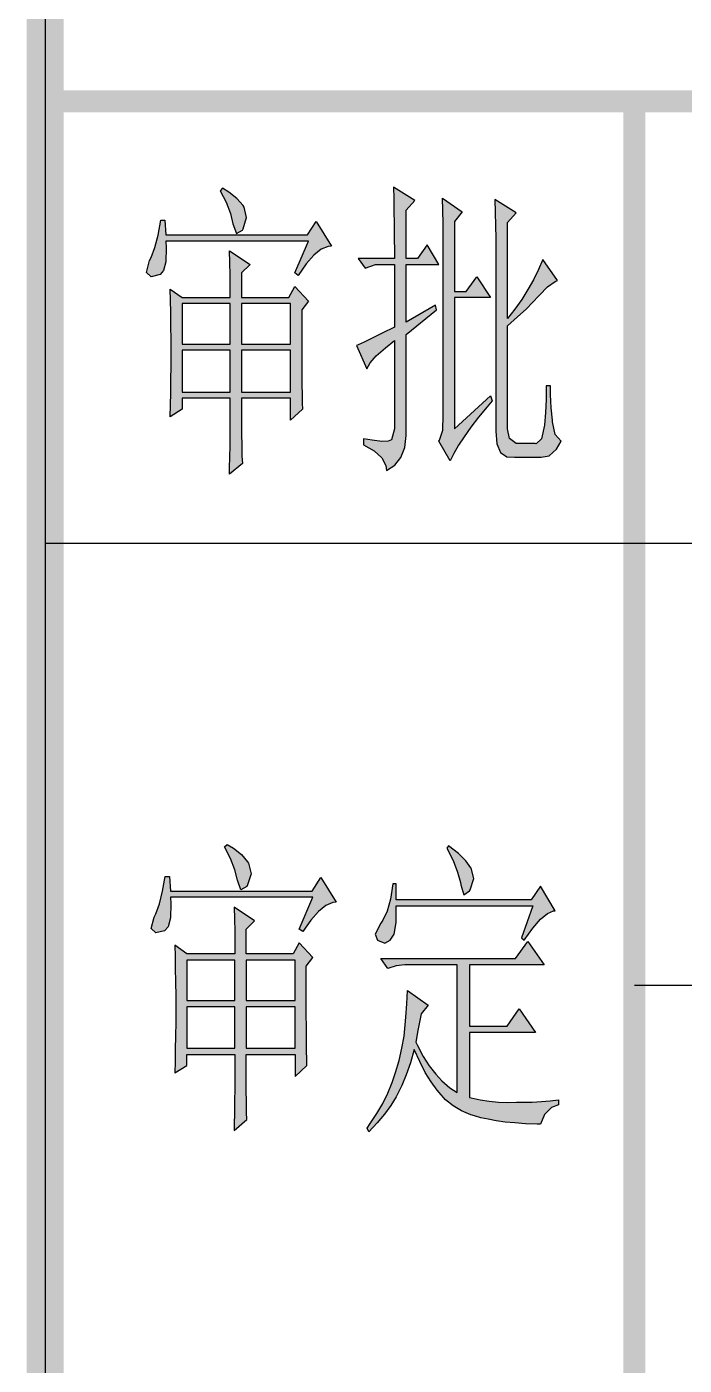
# Model space of a CAD drawing. Extents: x 575917 to 733065, y -270021 to -228021.
# Drawn here: x 632994 to 633798, y -266785 to -265150 of the extents above; entities that cross this region are included whole.
import ezdxf

# ---------------------------------------------------------------- set-up
doc = ezdxf.new("R2010")
doc.units = 0
doc.header["$LTSCALE"] = 1000
doc.header["$MEASUREMENT"] = 0
doc.layers.add('1', color=3, linetype='CONTINUOUS')

msp = doc.modelspace()

# ---------------------------------------------------------------- hatches: boundary and pattern name
at = {"layer": '1'}
h = msp.add_hatch(color=256, dxfattribs=at)
h.paths.add_polyline_path([(633260, -265370.3), (633258.9, -265368.5), (633251.3, -265359.8), (633241.5, -265352), (633233.8, -265347.4), (633230.7, -265350.4), (633238, -265364.5), (633243.4, -265378.1), (633246.4, -265391), (633250.6, -265402.7), (633257.9, -265398.7), (633258.9, -265396.8), (633263.1, -265383.2)])
h.paths.add_polyline_path([(633348.2, -265387.9), (633337.7, -265404.4), (633164.6, -265404.4), (633163.4, -265386.3), (633158.2, -265386.3), (633154.9, -265404.6), (633151, -265419.8), (633146.5, -265432), (633144.6, -265435.8), (633140.9, -265450.1), (633146.7, -265455.5), (633157.3, -265452.9), (633161.5, -265448), (633164.6, -265437.2), (633165, -265420.1), (633164.6, -265411.9), (633338.6, -265411.9), (633321.9, -265450.8), (633326.2, -265453.8), (633336, -265439.8), (633345.4, -265429.2), (633354.3, -265421.9), (633362.8, -265418.4), (633367, -265418)])
h.paths.add_polyline_path([(633338.6, -265485.5), (633321.9, -265467.4), (633314.7, -265480.8), (633257, -265480.8), (633257, -265450.8), (633267.3, -265440.5), (633242.2, -265423.8), (633242.7, -265438.1), (633243.1, -265453.6), (633243.1, -265480.8), (633184.5, -265480.8), (633169.7, -265470.5), (633170.2, -265484.1), (633170.4, -265499.1), (633170.7, -265515.3), (633170.9, -265532.4), (633170.9, -265564.6), (633170.7, -265581.4), (633170.4, -265597.4), (633170.2, -265612.4), (633169.7, -265626.5), (633184.5, -265617.3), (633184.5, -265604), (633243.1, -265604), (633243.1, -265644.8), (633242.9, -265661.7), (633242.7, -265676.2), (633242.4, -265688.6), (633242.2, -265696.8), (633257.9, -265683.5), (633257.4, -265674.8), (633257.2, -265662.6), (633257, -265646.6), (633257, -265604), (633316.8, -265604), (633316.8, -265630.9), (633331.3, -265617.3), (633331.1, -265609.8), (633330.9, -265599.7), (633330.6, -265587.1), (633330.6, -265571.8), (633330.4, -265554), (633330.4, -265495.8)])
h.paths.add_polyline_path([(633316.8, -265537.8), (633257, -265537.8), (633257, -265488.3), (633316.8, -265488.3)], flags=16)
h.paths.add_polyline_path([(633316.8, -265545.3), (633316.8, -265596.5), (633257, -265596.5), (633257, -265545.3)], flags=16)
h.paths.add_polyline_path([(633243.1, -265537.8), (633184.5, -265537.8), (633184.5, -265488.3), (633243.1, -265488.3)], flags=16)
h.paths.add_polyline_path([(633243.1, -265545.3), (633243.1, -265596.5), (633184.5, -265596.5), (633184.5, -265545.3)], flags=16)
h.paths.add_polyline_path([(633495, -265495.8), (633493.9, -265490), (633458.2, -265510.8), (633458.2, -265440.5), (633498.1, -265440.5), (633483.6, -265416.3), (633472.1, -265433), (633458.2, -265433), (633458.2, -265374.3), (633468.8, -265362.4), (633442.5, -265345.9), (633443, -265360), (633443.2, -265375), (633443.4, -265391), (633443.4, -265407.6), (633443.7, -265425), (633443.7, -265433), (633399.6, -265433), (633408, -265444.9), (633420.5, -265440.5), (633443.7, -265440.5), (633443.7, -265516.9), (633428.9, -265524.4), (633416.7, -265530.5), (633406.9, -265535.2), (633399.6, -265538.5), (633397.5, -265539.5), (633410.1, -265567.8), (633414.1, -265560.8), (633421.6, -265552.1), (633432.7, -265542.3), (633443.7, -265533.4), (633443.7, -265641.5), (633440.2, -265654.9), (633436.2, -265656.5), (633428.4, -265656.7), (633416.7, -265655.3), (633405.9, -265653.4), (633405.9, -265661), (633419.1, -265668.2), (633428.2, -265676.7), (633433.1, -265686.3), (633434.1, -265692.4), (633444.4, -265685.6), (633451.7, -265676.2), (633456.3, -265664.2), (633458.2, -265649.5), (633458.2, -265525.9)])
h.paths.add_polyline_path([(633517.1, -265480.8), (633561.2, -265480.8), (633544.3, -265455.5), (633531.6, -265473.3), (633517.1, -265473.3), (633517.1, -265387.9), (633526.5, -265376), (633502.3, -265359.3), (633502.8, -265374.6), (633503.3, -265390.3), (633503.5, -265406.7), (633503.5, -265624.8), (633502.8, -265642.9), (633499, -265655.1), (633498.1, -265656.5), (633511.9, -265680.4), (633516.4, -265671.3), (633522, -265661.4), (633528.8, -265650.9), (633537, -265639.4), (633546.4, -265627.2), (633557, -265614.3), (633563.3, -265607), (633561.2, -265600.9), (633517.1, -265641.5)])
h.paths.add_polyline_path([(633594.3, -265504.5), (633604.6, -265494.9), (633613, -265486.4), (633619.8, -265479.2), (633621, -265478), (633630.9, -265467.9), (633640.2, -265461.1), (633643, -265459.9), (633625.2, -265434.4), (633619.8, -265446.8), (633613.7, -265459.2), (633606.9, -265471.2), (633599.4, -265483.2), (633591, -265494.9), (633582.1, -265506.4), (633582.1, -265389.3), (633592.6, -265377.4), (633566.3, -265361), (633567.3, -265392.9), (633567.5, -265408.8), (633567.5, -265644.3), (633568.7, -265659.8), (633573.2, -265670.1), (633581.1, -265675.5), (633590.5, -265676), (633623.1, -265676), (633633, -265674.1), (633641.6, -265666.1), (633647.3, -265656.5), (633640, -265648.3), (633636.7, -265632.6), (633636.7, -265630.9), (633635.3, -265615.7), (633634.6, -265599.5), (633634.6, -265588.9), (633629.2, -265588.9), (633629, -265605.6), (633628.5, -265621.5), (633627.3, -265636.8), (633623.6, -265653.7), (633617, -265659.5), (633615.6, -265659.3), (633592.6, -265659.3), (633584.2, -265653.2), (633582.1, -265641.5), (633582.1, -265515.3)])
h = msp.add_hatch(color=256, dxfattribs=at)
h.paths.add_polyline_path([(633260, -265370.3), (633258.9, -265368.5), (633251.3, -265359.8), (633241.5, -265352), (633233.8, -265347.4), (633230.7, -265350.4), (633238, -265364.5), (633243.4, -265378.1), (633246.4, -265391), (633250.6, -265402.7), (633257.9, -265398.7), (633258.9, -265396.8), (633263.1, -265383.2)])
h.paths.add_polyline_path([(633348.2, -265387.9), (633337.7, -265404.4), (633164.6, -265404.4), (633163.4, -265386.3), (633158.2, -265386.3), (633154.9, -265404.6), (633151, -265419.8), (633146.5, -265432), (633144.6, -265435.8), (633140.9, -265450.1), (633146.7, -265455.5), (633157.3, -265452.9), (633161.5, -265448), (633164.6, -265437.2), (633165, -265420.1), (633164.6, -265411.9), (633338.6, -265411.9), (633321.9, -265450.8), (633326.2, -265453.8), (633336, -265439.8), (633345.4, -265429.2), (633354.3, -265421.9), (633362.8, -265418.4), (633367, -265418)])
h.paths.add_polyline_path([(633338.6, -265485.5), (633321.9, -265467.4), (633314.7, -265480.8), (633257, -265480.8), (633257, -265450.8), (633267.3, -265440.5), (633242.2, -265423.8), (633242.7, -265438.1), (633243.1, -265453.6), (633243.1, -265480.8), (633184.5, -265480.8), (633169.7, -265470.5), (633170.2, -265484.1), (633170.4, -265499.1), (633170.7, -265515.3), (633170.9, -265532.4), (633170.9, -265564.6), (633170.7, -265581.4), (633170.4, -265597.4), (633170.2, -265612.4), (633169.7, -265626.5), (633184.5, -265617.3), (633184.5, -265604), (633243.1, -265604), (633243.1, -265644.8), (633242.9, -265661.7), (633242.7, -265676.2), (633242.4, -265688.6), (633242.2, -265696.8), (633257.9, -265683.5), (633257.4, -265674.8), (633257.2, -265662.6), (633257, -265646.6), (633257, -265604), (633316.8, -265604), (633316.8, -265630.9), (633331.3, -265617.3), (633331.1, -265609.8), (633330.9, -265599.7), (633330.6, -265587.1), (633330.6, -265571.8), (633330.4, -265554), (633330.4, -265495.8)])
h.paths.add_polyline_path([(633316.8, -265537.8), (633257, -265537.8), (633257, -265488.3), (633316.8, -265488.3)], flags=16)
h.paths.add_polyline_path([(633316.8, -265545.3), (633316.8, -265596.5), (633257, -265596.5), (633257, -265545.3)], flags=16)
h.paths.add_polyline_path([(633243.1, -265537.8), (633184.5, -265537.8), (633184.5, -265488.3), (633243.1, -265488.3)], flags=16)
h.paths.add_polyline_path([(633243.1, -265545.3), (633243.1, -265596.5), (633184.5, -265596.5), (633184.5, -265545.3)], flags=16)
h.paths.add_polyline_path([(633495, -265495.8), (633493.9, -265490), (633458.2, -265510.8), (633458.2, -265440.5), (633498.1, -265440.5), (633483.6, -265416.3), (633472.1, -265433), (633458.2, -265433), (633458.2, -265374.3), (633468.8, -265362.4), (633442.5, -265345.9), (633443, -265360), (633443.2, -265375), (633443.4, -265391), (633443.4, -265407.6), (633443.7, -265425), (633443.7, -265433), (633399.6, -265433), (633408, -265444.9), (633420.5, -265440.5), (633443.7, -265440.5), (633443.7, -265516.9), (633428.9, -265524.4), (633416.7, -265530.5), (633406.9, -265535.2), (633399.6, -265538.5), (633397.5, -265539.5), (633410.1, -265567.8), (633414.1, -265560.8), (633421.6, -265552.1), (633432.7, -265542.3), (633443.7, -265533.4), (633443.7, -265641.5), (633440.2, -265654.9), (633436.2, -265656.5), (633428.4, -265656.7), (633416.7, -265655.3), (633405.9, -265653.4), (633405.9, -265661), (633419.1, -265668.2), (633428.2, -265676.7), (633433.1, -265686.3), (633434.1, -265692.4), (633444.4, -265685.6), (633451.7, -265676.2), (633456.3, -265664.2), (633458.2, -265649.5), (633458.2, -265525.9)])
h.paths.add_polyline_path([(633517.1, -265480.8), (633561.2, -265480.8), (633544.3, -265455.5), (633531.6, -265473.3), (633517.1, -265473.3), (633517.1, -265387.9), (633526.5, -265376), (633502.3, -265359.3), (633502.8, -265374.6), (633503.3, -265390.3), (633503.5, -265406.7), (633503.5, -265624.8), (633502.8, -265642.9), (633499, -265655.1), (633498.1, -265656.5), (633511.9, -265680.4), (633516.4, -265671.3), (633522, -265661.4), (633528.8, -265650.9), (633537, -265639.4), (633546.4, -265627.2), (633557, -265614.3), (633563.3, -265607), (633561.2, -265600.9), (633517.1, -265641.5)])
h.paths.add_polyline_path([(633594.3, -265504.5), (633604.6, -265494.9), (633613, -265486.4), (633619.8, -265479.2), (633621, -265478), (633630.9, -265467.9), (633640.2, -265461.1), (633643, -265459.9), (633625.2, -265434.4), (633619.8, -265446.8), (633613.7, -265459.2), (633606.9, -265471.2), (633599.4, -265483.2), (633591, -265494.9), (633582.1, -265506.4), (633582.1, -265389.3), (633592.6, -265377.4), (633566.3, -265361), (633567.3, -265392.9), (633567.5, -265408.8), (633567.5, -265644.3), (633568.7, -265659.8), (633573.2, -265670.1), (633581.1, -265675.5), (633590.5, -265676), (633623.1, -265676), (633633, -265674.1), (633641.6, -265666.1), (633647.3, -265656.5), (633640, -265648.3), (633636.7, -265632.6), (633636.7, -265630.9), (633635.3, -265615.7), (633634.6, -265599.5), (633634.6, -265588.9), (633629.2, -265588.9), (633629, -265605.6), (633628.5, -265621.5), (633627.3, -265636.8), (633623.6, -265653.7), (633617, -265659.5), (633615.6, -265659.3), (633592.6, -265659.3), (633584.2, -265653.2), (633582.1, -265641.5), (633582.1, -265515.3)])
h = msp.add_hatch(color=256, dxfattribs=at)
h.paths.add_polyline_path([(633496.1, -266449.4), (633488.6, -266439.1), (633481.4, -266427.6), (633474.6, -266414.4), (633468, -266399.7), (633463.3, -266415.8), (633458.2, -266430.6), (633452.8, -266443.8), (633447.1, -266455.2), (633446, -266457.6), (633439.4, -266468.1), (633431.6, -266478.9), (633422.7, -266489.5), (633412.4, -266500.3), (633410.3, -266495.8), (633414.3, -266490.2), (633422.3, -266478), (633429.5, -266465.6), (633435.6, -266452.9), (633440.8, -266440.2), (633445, -266428), (633449.5, -266413), (633452.8, -266398.2), (633455.6, -266383.2), (633457.7, -266360), (633458.9, -266343.8), (633459.6, -266327.6), (633484.9, -266345.7), (633476.4, -266356.3), (633475.5, -266360.3), (633472.5, -266376.4), (633470.1, -266390.7), (633472, -266395), (633478.8, -266408.1), (633486.3, -266419.8), (633494.3, -266429.7), (633501.8, -266438.1), (633511.4, -266446.6), (633520.5, -266452.2), (633520.5, -266296.2), (633456.5, -266296.2), (633446, -266297.4), (633435.6, -266300.7), (633427.2, -266288.7), (633591.8, -266288.7), (633606.6, -266267.8), (633626.6, -266296.2), (633535.3, -266296.2), (633535.3, -266371.3), (633581.3, -266371.3), (633596.1, -266350.2), (633616, -266378.8), (633535.3, -266378.8), (633535.3, -266458.3), (633537.4, -266458.8), (633548.7, -266461.1), (633559.7, -266463), (633571, -266464.2), (633582, -266464.4), (633593, -266464.2), (633600.3, -266464.2), (633612, -266463.9), (633623.3, -266463.2), (633634.1, -266462.5), (633644.4, -266461.3), (633644.4, -266467.2), (633635.5, -266470.7), (633627, -266479.2), (633622.3, -266491.1), (633618.1, -266491.1), (633604, -266490.4), (633590.9, -266489.5), (633578.9, -266488.3), (633567.9, -266486.9), (633558.1, -266485), (633549.2, -266483.2), (633541.4, -266480.8), (633537.2, -266479.4), (633525.7, -266474.7), (633515.4, -266468.6), (633506.2, -266461.1), (633498.5, -266452.2)])
h.paths.add_polyline_path([(633602.4, -266266.2), (633612.7, -266251.4), (633622.1, -266240.4), (633630.8, -266233.4), (633638.3, -266230.3), (633640.2, -266230.3), (633622.3, -266200.3), (633610.8, -266216.7), (633446, -266216.7), (633446, -266197.2), (633441.7, -266197.2), (633438.9, -266215.8), (633434.7, -266230.5), (633429.5, -266241.8), (633427.2, -266245.3), (633420.2, -266258.7), (633423, -266266.2), (633432.1, -266269.7), (633438.7, -266266.2), (633443.4, -266258.7), (633445.7, -266244.4), (633446, -266224.2), (633613, -266224.2), (633599.1, -266263.1)])
h.paths.add_polyline_path([(633262.5, -266282.8), (633262.5, -266252.8), (633272.9, -266242.3), (633247.8, -266225.9), (633248.2, -266239.9), (633248.7, -266255.4), (633248.7, -266282.8), (633190.1, -266282.8), (633175.3, -266272.3), (633175.8, -266286.1), (633176, -266300.9), (633176.2, -266317.1), (633176.5, -266334.4), (633176.5, -266366.3), (633176.2, -266383.2), (633176, -266399.2), (633175.8, -266414.4), (633175.3, -266428.3), (633190.1, -266419.4), (633190.1, -266405.8), (633248.7, -266405.8), (633248.7, -266446.6), (633248.5, -266463.5), (633248.2, -266478), (633248, -266490.4), (633247.8, -266498.6), (633263.5, -266485.3), (633263, -266476.8), (633262.8, -266464.4), (633262.5, -266448.4), (633262.5, -266405.8), (633322.3, -266405.8), (633322.3, -266432.7), (633336.9, -266419.4), (633336.7, -266411.6), (633336.4, -266401.5), (633336.2, -266388.9), (633336.2, -266373.6), (633335.9, -266355.8), (633335.9, -266297.9), (633344.2, -266287.3), (633327.5, -266269.2), (633320.2, -266282.8)])
h.paths.add_polyline_path([(633262.5, -266290.4), (633262.5, -266339.8), (633322.3, -266339.8), (633322.3, -266290.4)], flags=16)
h.paths.add_polyline_path([(633190.1, -266290.4), (633190.1, -266339.8), (633248.7, -266339.8), (633248.7, -266290.4)], flags=16)
h.paths.add_polyline_path([(633322.3, -266398.2), (633322.3, -266347.4), (633262.5, -266347.4), (633262.5, -266398.2)], flags=16)
h.paths.add_polyline_path([(633248.7, -266398.2), (633248.7, -266347.4), (633190.1, -266347.4), (633190.1, -266398.2)], flags=16)
h.paths.add_polyline_path([(633168.9, -266188.3), (633170.1, -266206.2), (633343.2, -266206.2), (633353.8, -266189.7), (633372.5, -266219.8), (633368.3, -266220.2), (633359.9, -266223.7), (633351, -266231), (633341.6, -266241.6), (633331.7, -266255.6), (633327.5, -266252.8), (633344.2, -266213.7), (633170.1, -266213.7), (633170.6, -266221.9), (633170.1, -266239), (633167.1, -266249.8), (633162.9, -266254.7), (633152.3, -266257.3), (633146.4, -266251.9), (633150.2, -266237.8), (633152.1, -266234.1), (633156.5, -266221.6), (633160.5, -266206.4), (633163.8, -266188.3)])
h.paths.add_polyline_path([(633239.3, -266149.2), (633247.1, -266153.8), (633256.9, -266161.6), (633264.4, -266170.3), (633265.6, -266172.1), (633268.6, -266185), (633264.4, -266198.6), (633263.5, -266200.5), (633256.2, -266204.5), (633252, -266192.8), (633248.9, -266180.1), (633243.5, -266166.3), (633236.3, -266152.2)])
h.paths.add_polyline_path([(633536.3, -266204.7), (633540.7, -266190.7), (633537.4, -266178), (633537.2, -266177.8), (633531.1, -266169.3), (633521.9, -266160.4), (633510, -266150.8), (633507.9, -266153.8), (633515.4, -266168.9), (633520.8, -266182.9), (633524.3, -266195.8), (633524.8, -266198.6), (633528.5, -266210.6), (633535.6, -266205.9)])
h = msp.add_hatch(color=256, dxfattribs=at)
h.paths.add_polyline_path([(633496.1, -266449.4), (633488.6, -266439.1), (633481.4, -266427.6), (633474.6, -266414.4), (633468, -266399.7), (633463.3, -266415.8), (633458.2, -266430.6), (633452.8, -266443.8), (633447.1, -266455.2), (633446, -266457.6), (633439.4, -266468.1), (633431.6, -266478.9), (633422.7, -266489.5), (633412.4, -266500.3), (633410.3, -266495.8), (633414.3, -266490.2), (633422.3, -266478), (633429.5, -266465.6), (633435.6, -266452.9), (633440.8, -266440.2), (633445, -266428), (633449.5, -266413), (633452.8, -266398.2), (633455.6, -266383.2), (633457.7, -266360), (633458.9, -266343.8), (633459.6, -266327.6), (633484.9, -266345.7), (633476.4, -266356.3), (633475.5, -266360.3), (633472.5, -266376.4), (633470.1, -266390.7), (633472, -266395), (633478.8, -266408.1), (633486.3, -266419.8), (633494.3, -266429.7), (633501.8, -266438.1), (633511.4, -266446.6), (633520.5, -266452.2), (633520.5, -266296.2), (633456.5, -266296.2), (633446, -266297.4), (633435.6, -266300.7), (633427.2, -266288.7), (633591.8, -266288.7), (633606.6, -266267.8), (633626.6, -266296.2), (633535.3, -266296.2), (633535.3, -266371.3), (633581.3, -266371.3), (633596.1, -266350.2), (633616, -266378.8), (633535.3, -266378.8), (633535.3, -266458.3), (633537.4, -266458.8), (633548.7, -266461.1), (633559.7, -266463), (633571, -266464.2), (633582, -266464.4), (633593, -266464.2), (633600.3, -266464.2), (633612, -266463.9), (633623.3, -266463.2), (633634.1, -266462.5), (633644.4, -266461.3), (633644.4, -266467.2), (633635.5, -266470.7), (633627, -266479.2), (633622.3, -266491.1), (633618.1, -266491.1), (633604, -266490.4), (633590.9, -266489.5), (633578.9, -266488.3), (633567.9, -266486.9), (633558.1, -266485), (633549.2, -266483.2), (633541.4, -266480.8), (633537.2, -266479.4), (633525.7, -266474.7), (633515.4, -266468.6), (633506.2, -266461.1), (633498.5, -266452.2)])
h.paths.add_polyline_path([(633602.4, -266266.2), (633612.7, -266251.4), (633622.1, -266240.4), (633630.8, -266233.4), (633638.3, -266230.3), (633640.2, -266230.3), (633622.3, -266200.3), (633610.8, -266216.7), (633446, -266216.7), (633446, -266197.2), (633441.7, -266197.2), (633438.9, -266215.8), (633434.7, -266230.5), (633429.5, -266241.8), (633427.2, -266245.3), (633420.2, -266258.7), (633423, -266266.2), (633432.1, -266269.7), (633438.7, -266266.2), (633443.4, -266258.7), (633445.7, -266244.4), (633446, -266224.2), (633613, -266224.2), (633599.1, -266263.1)])
h.paths.add_polyline_path([(633262.5, -266282.8), (633262.5, -266252.8), (633272.9, -266242.3), (633247.8, -266225.9), (633248.2, -266239.9), (633248.7, -266255.4), (633248.7, -266282.8), (633190.1, -266282.8), (633175.3, -266272.3), (633175.8, -266286.1), (633176, -266300.9), (633176.2, -266317.1), (633176.5, -266334.4), (633176.5, -266366.3), (633176.2, -266383.2), (633176, -266399.2), (633175.8, -266414.4), (633175.3, -266428.3), (633190.1, -266419.4), (633190.1, -266405.8), (633248.7, -266405.8), (633248.7, -266446.6), (633248.5, -266463.5), (633248.2, -266478), (633248, -266490.4), (633247.8, -266498.6), (633263.5, -266485.3), (633263, -266476.8), (633262.8, -266464.4), (633262.5, -266448.4), (633262.5, -266405.8), (633322.3, -266405.8), (633322.3, -266432.7), (633336.9, -266419.4), (633336.7, -266411.6), (633336.4, -266401.5), (633336.2, -266388.9), (633336.2, -266373.6), (633335.9, -266355.8), (633335.9, -266297.9), (633344.2, -266287.3), (633327.5, -266269.2), (633320.2, -266282.8)])
h.paths.add_polyline_path([(633262.5, -266290.4), (633262.5, -266339.8), (633322.3, -266339.8), (633322.3, -266290.4)], flags=16)
h.paths.add_polyline_path([(633190.1, -266290.4), (633190.1, -266339.8), (633248.7, -266339.8), (633248.7, -266290.4)], flags=16)
h.paths.add_polyline_path([(633322.3, -266398.2), (633322.3, -266347.4), (633262.5, -266347.4), (633262.5, -266398.2)], flags=16)
h.paths.add_polyline_path([(633248.7, -266398.2), (633248.7, -266347.4), (633190.1, -266347.4), (633190.1, -266398.2)], flags=16)
h.paths.add_polyline_path([(633168.9, -266188.3), (633170.1, -266206.2), (633343.2, -266206.2), (633353.8, -266189.7), (633372.5, -266219.8), (633368.3, -266220.2), (633359.9, -266223.7), (633351, -266231), (633341.6, -266241.6), (633331.7, -266255.6), (633327.5, -266252.8), (633344.2, -266213.7), (633170.1, -266213.7), (633170.6, -266221.9), (633170.1, -266239), (633167.1, -266249.8), (633162.9, -266254.7), (633152.3, -266257.3), (633146.4, -266251.9), (633150.2, -266237.8), (633152.1, -266234.1), (633156.5, -266221.6), (633160.5, -266206.4), (633163.8, -266188.3)])
h.paths.add_polyline_path([(633239.3, -266149.2), (633247.1, -266153.8), (633256.9, -266161.6), (633264.4, -266170.3), (633265.6, -266172.1), (633268.6, -266185), (633264.4, -266198.6), (633263.5, -266200.5), (633256.2, -266204.5), (633252, -266192.8), (633248.9, -266180.1), (633243.5, -266166.3), (633236.3, -266152.2)])
h.paths.add_polyline_path([(633536.3, -266204.7), (633540.7, -266190.7), (633537.4, -266178), (633537.2, -266177.8), (633531.1, -266169.3), (633521.9, -266160.4), (633510, -266150.8), (633507.9, -266153.8), (633515.4, -266168.9), (633520.8, -266182.9), (633524.3, -266195.8), (633524.8, -266198.6), (633528.5, -266210.6), (633535.6, -266205.9)])

# ---------------------------------------------------------------- linework, layer by layer
for p, q in [((633017, -263871.9), (633017, -269021.2)), ((633017, -263871.9), (633017, -269021.2)), ((633017, -265781.2), (638417, -265781.2)), ((633017, -265781.2), (638417, -265781.2)), ((633737, -266321.2), (638417, -266321.2)), ((633737, -266321.2), (638417, -266321.2))]:
    msp.add_line(p, q, dxfattribs=at)
at = {"layer": '1', "const_width": 45}
msp.add_lwpolyline([(633017, -263801.6), (649217, -263801.6), (649217, -269021.2), (633017, -269021.2)], close=True, dxfattribs=at)
msp.add_lwpolyline([(633017, -263801.6), (649217, -263801.6), (649217, -269021.2), (633017, -269021.2)], close=True, dxfattribs=at)
at = {"layer": '1', "const_width": 27}
for points in [[(633017, -265241.2), (649217, -265241.2)], [(633017, -265241.2), (649217, -265241.2)], [(633737, -265241.2), (633737, -269021.2)], [(633737, -265241.2), (633737, -269021.2)]]:
    msp.add_lwpolyline(points, dxfattribs=at)
at = {"layer": '1'}
for points in [[(633263.1, -265383.2), (633260, -265370.3), (633258.9, -265368.5), (633251.3, -265359.8), (633241.5, -265352), (633233.8, -265347.4), (633230.7, -265350.4), (633238, -265364.5), (633243.4, -265378.1), (633246.4, -265391), (633250.6, -265402.7), (633257.9, -265398.7), (633258.9, -265396.8)], [(633263.1, -265383.2), (633260, -265370.3), (633258.9, -265368.5), (633251.3, -265359.8), (633241.5, -265352), (633233.8, -265347.4), (633230.7, -265350.4), (633238, -265364.5), (633243.4, -265378.1), (633246.4, -265391), (633250.6, -265402.7), (633257.9, -265398.7), (633258.9, -265396.8)], [(633405.9, -265653.4), (633405.9, -265661), (633419.1, -265668.2), (633428.2, -265676.7), (633433.1, -265686.3), (633434.1, -265692.4), (633444.4, -265685.6), (633451.7, -265676.2), (633456.3, -265664.2), (633458.2, -265649.5), (633458.2, -265525.9), (633495, -265495.8), (633493.9, -265490), (633458.2, -265510.8), (633458.2, -265440.5), (633498.1, -265440.5), (633483.6, -265416.3), (633472.1, -265433), (633458.2, -265433), (633458.2, -265374.3), (633468.8, -265362.4), (633442.5, -265345.9), (633443, -265360), (633443.2, -265375), (633443.4, -265391), (633443.4, -265407.6), (633443.7, -265425), (633443.7, -265433), (633399.6, -265433), (633408, -265444.9), (633420.5, -265440.5), (633443.7, -265440.5), (633443.7, -265516.9), (633428.9, -265524.4), (633416.7, -265530.5), (633406.9, -265535.2), (633399.6, -265538.5), (633397.5, -265539.5), (633410.1, -265567.8), (633414.1, -265560.8), (633421.6, -265552.1), (633432.7, -265542.3), (633443.7, -265533.4), (633443.7, -265641.5), (633440.2, -265654.9), (633436.2, -265656.5), (633428.4, -265656.7), (633416.7, -265655.3)], [(633405.9, -265653.4), (633405.9, -265661), (633419.1, -265668.2), (633428.2, -265676.7), (633433.1, -265686.3), (633434.1, -265692.4), (633444.4, -265685.6), (633451.7, -265676.2), (633456.3, -265664.2), (633458.2, -265649.5), (633458.2, -265525.9), (633495, -265495.8), (633493.9, -265490), (633458.2, -265510.8), (633458.2, -265440.5), (633498.1, -265440.5), (633483.6, -265416.3), (633472.1, -265433), (633458.2, -265433), (633458.2, -265374.3), (633468.8, -265362.4), (633442.5, -265345.9), (633443, -265360), (633443.2, -265375), (633443.4, -265391), (633443.4, -265407.6), (633443.7, -265425), (633443.7, -265433), (633399.6, -265433), (633408, -265444.9), (633420.5, -265440.5), (633443.7, -265440.5), (633443.7, -265516.9), (633428.9, -265524.4), (633416.7, -265530.5), (633406.9, -265535.2), (633399.6, -265538.5), (633397.5, -265539.5), (633410.1, -265567.8), (633414.1, -265560.8), (633421.6, -265552.1), (633432.7, -265542.3), (633443.7, -265533.4), (633443.7, -265641.5), (633440.2, -265654.9), (633436.2, -265656.5), (633428.4, -265656.7), (633416.7, -265655.3)], [(633522, -265661.4), (633516.4, -265671.3), (633511.9, -265680.4), (633498.1, -265656.5), (633499, -265655.1), (633502.8, -265642.9), (633503.5, -265624.8), (633503.5, -265406.7), (633503.3, -265390.3), (633502.8, -265374.6), (633502.3, -265359.3), (633526.5, -265376), (633517.1, -265387.9), (633517.1, -265473.3), (633531.6, -265473.3), (633544.3, -265455.5), (633561.2, -265480.8), (633517.1, -265480.8), (633517.1, -265641.5), (633561.2, -265600.9), (633563.3, -265607), (633557, -265614.3), (633546.4, -265627.2), (633537, -265639.4), (633528.8, -265650.9)], [(633522, -265661.4), (633516.4, -265671.3), (633511.9, -265680.4), (633498.1, -265656.5), (633499, -265655.1), (633502.8, -265642.9), (633503.5, -265624.8), (633503.5, -265406.7), (633503.3, -265390.3), (633502.8, -265374.6), (633502.3, -265359.3), (633526.5, -265376), (633517.1, -265387.9), (633517.1, -265473.3), (633531.6, -265473.3), (633544.3, -265455.5), (633561.2, -265480.8), (633517.1, -265480.8), (633517.1, -265641.5), (633561.2, -265600.9), (633563.3, -265607), (633557, -265614.3), (633546.4, -265627.2), (633537, -265639.4), (633528.8, -265650.9)], [(633617, -265659.5), (633615.6, -265659.3), (633592.6, -265659.3), (633584.2, -265653.2), (633582.1, -265641.5), (633582.1, -265515.3), (633594.3, -265504.5), (633604.6, -265494.9), (633613, -265486.4), (633619.8, -265479.2), (633621, -265478), (633630.9, -265467.9), (633640.2, -265461.1), (633643, -265459.9), (633625.2, -265434.4), (633619.8, -265446.8), (633613.7, -265459.2), (633606.9, -265471.2), (633599.4, -265483.2), (633591, -265494.9), (633582.1, -265506.4), (633582.1, -265389.3), (633592.6, -265377.4), (633566.3, -265361), (633567.3, -265392.9), (633567.5, -265408.8), (633567.5, -265644.3), (633568.7, -265659.8), (633573.2, -265670.1), (633581.1, -265675.5), (633590.5, -265676), (633623.1, -265676), (633633, -265674.1), (633641.6, -265666.1), (633647.3, -265656.5), (633640, -265648.3), (633636.7, -265632.6), (633636.7, -265630.9), (633635.3, -265615.7), (633634.6, -265599.5), (633634.6, -265588.9), (633629.2, -265588.9), (633629, -265605.6), (633628.5, -265621.5), (633627.3, -265636.8), (633623.6, -265653.7)], [(633617, -265659.5), (633615.6, -265659.3), (633592.6, -265659.3), (633584.2, -265653.2), (633582.1, -265641.5), (633582.1, -265515.3), (633594.3, -265504.5), (633604.6, -265494.9), (633613, -265486.4), (633619.8, -265479.2), (633621, -265478), (633630.9, -265467.9), (633640.2, -265461.1), (633643, -265459.9), (633625.2, -265434.4), (633619.8, -265446.8), (633613.7, -265459.2), (633606.9, -265471.2), (633599.4, -265483.2), (633591, -265494.9), (633582.1, -265506.4), (633582.1, -265389.3), (633592.6, -265377.4), (633566.3, -265361), (633567.3, -265392.9), (633567.5, -265408.8), (633567.5, -265644.3), (633568.7, -265659.8), (633573.2, -265670.1), (633581.1, -265675.5), (633590.5, -265676), (633623.1, -265676), (633633, -265674.1), (633641.6, -265666.1), (633647.3, -265656.5), (633640, -265648.3), (633636.7, -265632.6), (633636.7, -265630.9), (633635.3, -265615.7), (633634.6, -265599.5), (633634.6, -265588.9), (633629.2, -265588.9), (633629, -265605.6), (633628.5, -265621.5), (633627.3, -265636.8), (633623.6, -265653.7)], [(633164.6, -265404.4), (633337.7, -265404.4), (633348.2, -265387.9), (633367, -265418), (633362.8, -265418.4), (633354.3, -265421.9), (633345.4, -265429.2), (633336, -265439.8), (633326.2, -265453.8), (633321.9, -265450.8), (633338.6, -265411.9), (633164.6, -265411.9), (633165, -265420.1), (633164.6, -265437.2), (633161.5, -265448), (633157.3, -265452.9), (633146.7, -265455.5), (633140.9, -265450.1), (633144.6, -265435.8), (633146.5, -265432), (633151, -265419.8), (633154.9, -265404.6), (633158.2, -265386.3), (633163.4, -265386.3)], [(633164.6, -265404.4), (633337.7, -265404.4), (633348.2, -265387.9), (633367, -265418), (633362.8, -265418.4), (633354.3, -265421.9), (633345.4, -265429.2), (633336, -265439.8), (633326.2, -265453.8), (633321.9, -265450.8), (633338.6, -265411.9), (633164.6, -265411.9), (633165, -265420.1), (633164.6, -265437.2), (633161.5, -265448), (633157.3, -265452.9), (633146.7, -265455.5), (633140.9, -265450.1), (633144.6, -265435.8), (633146.5, -265432), (633151, -265419.8), (633154.9, -265404.6), (633158.2, -265386.3), (633163.4, -265386.3)], [(633331.1, -265609.8), (633331.3, -265617.3), (633316.8, -265630.9), (633316.8, -265604), (633257, -265604), (633257, -265646.6), (633257.2, -265662.6), (633257.4, -265674.8), (633257.9, -265683.5), (633242.2, -265696.8), (633242.4, -265688.6), (633242.7, -265676.2), (633242.9, -265661.7), (633243.1, -265644.8), (633243.1, -265604), (633184.5, -265604), (633184.5, -265617.3), (633169.7, -265626.5), (633170.2, -265612.4), (633170.4, -265597.4), (633170.7, -265581.4), (633170.9, -265564.6), (633170.9, -265532.4), (633170.7, -265515.3), (633170.4, -265499.1), (633170.2, -265484.1), (633169.7, -265470.5), (633184.5, -265480.8), (633243.1, -265480.8), (633243.1, -265453.6), (633242.7, -265438.1), (633242.2, -265423.8), (633267.3, -265440.5), (633257, -265450.8), (633257, -265480.8), (633314.7, -265480.8), (633321.9, -265467.4), (633338.6, -265485.5), (633330.4, -265495.8), (633330.4, -265554), (633330.6, -265571.8), (633330.6, -265587.1), (633330.9, -265599.7)], [(633331.1, -265609.8), (633331.3, -265617.3), (633316.8, -265630.9), (633316.8, -265604), (633257, -265604), (633257, -265646.6), (633257.2, -265662.6), (633257.4, -265674.8), (633257.9, -265683.5), (633242.2, -265696.8), (633242.4, -265688.6), (633242.7, -265676.2), (633242.9, -265661.7), (633243.1, -265644.8), (633243.1, -265604), (633184.5, -265604), (633184.5, -265617.3), (633169.7, -265626.5), (633170.2, -265612.4), (633170.4, -265597.4), (633170.7, -265581.4), (633170.9, -265564.6), (633170.9, -265532.4), (633170.7, -265515.3), (633170.4, -265499.1), (633170.2, -265484.1), (633169.7, -265470.5), (633184.5, -265480.8), (633243.1, -265480.8), (633243.1, -265453.6), (633242.7, -265438.1), (633242.2, -265423.8), (633267.3, -265440.5), (633257, -265450.8), (633257, -265480.8), (633314.7, -265480.8), (633321.9, -265467.4), (633338.6, -265485.5), (633330.4, -265495.8), (633330.4, -265554), (633330.6, -265571.8), (633330.6, -265587.1), (633330.9, -265599.7)], [(633184.5, -265537.8), (633243.1, -265537.8), (633243.1, -265488.3), (633184.5, -265488.3)], [(633184.5, -265537.8), (633243.1, -265537.8), (633243.1, -265488.3), (633184.5, -265488.3)], [(633316.8, -265488.3), (633257, -265488.3), (633257, -265537.8), (633316.8, -265537.8)], [(633316.8, -265488.3), (633257, -265488.3), (633257, -265537.8), (633316.8, -265537.8)], [(633184.5, -265596.5), (633243.1, -265596.5), (633243.1, -265545.3), (633184.5, -265545.3)], [(633184.5, -265596.5), (633243.1, -265596.5), (633243.1, -265545.3), (633184.5, -265545.3)], [(633316.8, -265545.3), (633257, -265545.3), (633257, -265596.5), (633316.8, -265596.5)], [(633316.8, -265545.3), (633257, -265545.3), (633257, -265596.5), (633316.8, -265596.5)], [(633239.3, -266149.2), (633247.1, -266153.8), (633256.9, -266161.6), (633264.4, -266170.3), (633265.6, -266172.1), (633268.6, -266185), (633264.4, -266198.6), (633263.5, -266200.5), (633256.2, -266204.5), (633252, -266192.8), (633248.9, -266180.1), (633243.5, -266166.3), (633236.3, -266152.2)], [(633239.3, -266149.2), (633247.1, -266153.8), (633256.9, -266161.6), (633264.4, -266170.3), (633265.6, -266172.1), (633268.6, -266185), (633264.4, -266198.6), (633263.5, -266200.5), (633256.2, -266204.5), (633252, -266192.8), (633248.9, -266180.1), (633243.5, -266166.3), (633236.3, -266152.2)], [(633536.3, -266204.7), (633540.7, -266190.7), (633537.4, -266178), (633537.2, -266177.8), (633531.1, -266169.3), (633521.9, -266160.4), (633510, -266150.8), (633507.9, -266153.8), (633515.4, -266168.9), (633520.8, -266182.9), (633524.3, -266195.8), (633524.8, -266198.6), (633528.5, -266210.6), (633535.6, -266205.9)], [(633536.3, -266204.7), (633540.7, -266190.7), (633537.4, -266178), (633537.2, -266177.8), (633531.1, -266169.3), (633521.9, -266160.4), (633510, -266150.8), (633507.9, -266153.8), (633515.4, -266168.9), (633520.8, -266182.9), (633524.3, -266195.8), (633524.8, -266198.6), (633528.5, -266210.6), (633535.6, -266205.9)], [(633168.9, -266188.3), (633170.1, -266206.2), (633343.2, -266206.2), (633353.8, -266189.7), (633372.5, -266219.8), (633368.3, -266220.2), (633359.9, -266223.7), (633351, -266231), (633341.6, -266241.6), (633331.7, -266255.6), (633327.5, -266252.8), (633344.2, -266213.7), (633170.1, -266213.7), (633170.6, -266221.9), (633170.1, -266239), (633167.1, -266249.8), (633162.9, -266254.7), (633152.3, -266257.3), (633146.4, -266251.9), (633150.2, -266237.8), (633152.1, -266234.1), (633156.5, -266221.6), (633160.5, -266206.4), (633163.8, -266188.3)], [(633168.9, -266188.3), (633170.1, -266206.2), (633343.2, -266206.2), (633353.8, -266189.7), (633372.5, -266219.8), (633368.3, -266220.2), (633359.9, -266223.7), (633351, -266231), (633341.6, -266241.6), (633331.7, -266255.6), (633327.5, -266252.8), (633344.2, -266213.7), (633170.1, -266213.7), (633170.6, -266221.9), (633170.1, -266239), (633167.1, -266249.8), (633162.9, -266254.7), (633152.3, -266257.3), (633146.4, -266251.9), (633150.2, -266237.8), (633152.1, -266234.1), (633156.5, -266221.6), (633160.5, -266206.4), (633163.8, -266188.3)], [(633602.4, -266266.2), (633612.7, -266251.4), (633622.1, -266240.4), (633630.8, -266233.4), (633638.3, -266230.3), (633640.2, -266230.3), (633622.3, -266200.3), (633610.8, -266216.7), (633446, -266216.7), (633446, -266197.2), (633441.7, -266197.2), (633438.9, -266215.8), (633434.7, -266230.5), (633429.5, -266241.8), (633427.2, -266245.3), (633420.2, -266258.7), (633423, -266266.2), (633432.1, -266269.7), (633438.7, -266266.2), (633443.4, -266258.7), (633445.7, -266244.4), (633446, -266224.2), (633613, -266224.2), (633599.1, -266263.1)], [(633602.4, -266266.2), (633612.7, -266251.4), (633622.1, -266240.4), (633630.8, -266233.4), (633638.3, -266230.3), (633640.2, -266230.3), (633622.3, -266200.3), (633610.8, -266216.7), (633446, -266216.7), (633446, -266197.2), (633441.7, -266197.2), (633438.9, -266215.8), (633434.7, -266230.5), (633429.5, -266241.8), (633427.2, -266245.3), (633420.2, -266258.7), (633423, -266266.2), (633432.1, -266269.7), (633438.7, -266266.2), (633443.4, -266258.7), (633445.7, -266244.4), (633446, -266224.2), (633613, -266224.2), (633599.1, -266263.1)], [(633262.5, -266282.8), (633262.5, -266252.8), (633272.9, -266242.3), (633247.8, -266225.9), (633248.2, -266239.9), (633248.7, -266255.4), (633248.7, -266282.8), (633190.1, -266282.8), (633175.3, -266272.3), (633175.8, -266286.1), (633176, -266300.9), (633176.2, -266317.1), (633176.5, -266334.4), (633176.5, -266366.3), (633176.2, -266383.2), (633176, -266399.2), (633175.8, -266414.4), (633175.3, -266428.3), (633190.1, -266419.4), (633190.1, -266405.8), (633248.7, -266405.8), (633248.7, -266446.6), (633248.5, -266463.5), (633248.2, -266478), (633248, -266490.4), (633247.8, -266498.6), (633263.5, -266485.3), (633263, -266476.8), (633262.8, -266464.4), (633262.5, -266448.4), (633262.5, -266405.8), (633322.3, -266405.8), (633322.3, -266432.7), (633336.9, -266419.4), (633336.7, -266411.6), (633336.4, -266401.5), (633336.2, -266388.9), (633336.2, -266373.6), (633335.9, -266355.8), (633335.9, -266297.9), (633344.2, -266287.3), (633327.5, -266269.2), (633320.2, -266282.8)], [(633262.5, -266282.8), (633262.5, -266252.8), (633272.9, -266242.3), (633247.8, -266225.9), (633248.2, -266239.9), (633248.7, -266255.4), (633248.7, -266282.8), (633190.1, -266282.8), (633175.3, -266272.3), (633175.8, -266286.1), (633176, -266300.9), (633176.2, -266317.1), (633176.5, -266334.4), (633176.5, -266366.3), (633176.2, -266383.2), (633176, -266399.2), (633175.8, -266414.4), (633175.3, -266428.3), (633190.1, -266419.4), (633190.1, -266405.8), (633248.7, -266405.8), (633248.7, -266446.6), (633248.5, -266463.5), (633248.2, -266478), (633248, -266490.4), (633247.8, -266498.6), (633263.5, -266485.3), (633263, -266476.8), (633262.8, -266464.4), (633262.5, -266448.4), (633262.5, -266405.8), (633322.3, -266405.8), (633322.3, -266432.7), (633336.9, -266419.4), (633336.7, -266411.6), (633336.4, -266401.5), (633336.2, -266388.9), (633336.2, -266373.6), (633335.9, -266355.8), (633335.9, -266297.9), (633344.2, -266287.3), (633327.5, -266269.2), (633320.2, -266282.8)], [(633496.1, -266449.4), (633488.6, -266439.1), (633481.4, -266427.6), (633474.6, -266414.4), (633468, -266399.7), (633463.3, -266415.8), (633458.2, -266430.6), (633452.8, -266443.8), (633447.1, -266455.2), (633446, -266457.6), (633439.4, -266468.1), (633431.6, -266478.9), (633422.7, -266489.5), (633412.4, -266500.3), (633410.3, -266495.8), (633414.3, -266490.2), (633422.3, -266478), (633429.5, -266465.6), (633435.6, -266452.9), (633440.8, -266440.2), (633445, -266428), (633449.5, -266413), (633452.8, -266398.2), (633455.6, -266383.2), (633457.7, -266360), (633458.9, -266343.8), (633459.6, -266327.6), (633484.9, -266345.7), (633476.4, -266356.3), (633475.5, -266360.3), (633472.5, -266376.4), (633470.1, -266390.7), (633472, -266395), (633478.8, -266408.1), (633486.3, -266419.8), (633494.3, -266429.7), (633501.8, -266438.1), (633511.4, -266446.6), (633520.5, -266452.2), (633520.5, -266296.2), (633456.5, -266296.2), (633446, -266297.4), (633435.6, -266300.7), (633427.2, -266288.7), (633591.8, -266288.7), (633606.6, -266267.8), (633626.6, -266296.2), (633535.3, -266296.2), (633535.3, -266371.3), (633581.3, -266371.3), (633596.1, -266350.2), (633616, -266378.8), (633535.3, -266378.8), (633535.3, -266458.3), (633537.4, -266458.8), (633548.7, -266461.1), (633559.7, -266463), (633571, -266464.2), (633582, -266464.4), (633593, -266464.2), (633600.3, -266464.2), (633612, -266463.9), (633623.3, -266463.2), (633634.1, -266462.5), (633644.4, -266461.3), (633644.4, -266467.2), (633635.5, -266470.7), (633627, -266479.2), (633622.3, -266491.1), (633618.1, -266491.1), (633604, -266490.4), (633590.9, -266489.5), (633578.9, -266488.3), (633567.9, -266486.9), (633558.1, -266485), (633549.2, -266483.2), (633541.4, -266480.8), (633537.2, -266479.4), (633525.7, -266474.7), (633515.4, -266468.6), (633506.2, -266461.1), (633498.5, -266452.2)], [(633496.1, -266449.4), (633488.6, -266439.1), (633481.4, -266427.6), (633474.6, -266414.4), (633468, -266399.7), (633463.3, -266415.8), (633458.2, -266430.6), (633452.8, -266443.8), (633447.1, -266455.2), (633446, -266457.6), (633439.4, -266468.1), (633431.6, -266478.9), (633422.7, -266489.5), (633412.4, -266500.3), (633410.3, -266495.8), (633414.3, -266490.2), (633422.3, -266478), (633429.5, -266465.6), (633435.6, -266452.9), (633440.8, -266440.2), (633445, -266428), (633449.5, -266413), (633452.8, -266398.2), (633455.6, -266383.2), (633457.7, -266360), (633458.9, -266343.8), (633459.6, -266327.6), (633484.9, -266345.7), (633476.4, -266356.3), (633475.5, -266360.3), (633472.5, -266376.4), (633470.1, -266390.7), (633472, -266395), (633478.8, -266408.1), (633486.3, -266419.8), (633494.3, -266429.7), (633501.8, -266438.1), (633511.4, -266446.6), (633520.5, -266452.2), (633520.5, -266296.2), (633456.5, -266296.2), (633446, -266297.4), (633435.6, -266300.7), (633427.2, -266288.7), (633591.8, -266288.7), (633606.6, -266267.8), (633626.6, -266296.2), (633535.3, -266296.2), (633535.3, -266371.3), (633581.3, -266371.3), (633596.1, -266350.2), (633616, -266378.8), (633535.3, -266378.8), (633535.3, -266458.3), (633537.4, -266458.8), (633548.7, -266461.1), (633559.7, -266463), (633571, -266464.2), (633582, -266464.4), (633593, -266464.2), (633600.3, -266464.2), (633612, -266463.9), (633623.3, -266463.2), (633634.1, -266462.5), (633644.4, -266461.3), (633644.4, -266467.2), (633635.5, -266470.7), (633627, -266479.2), (633622.3, -266491.1), (633618.1, -266491.1), (633604, -266490.4), (633590.9, -266489.5), (633578.9, -266488.3), (633567.9, -266486.9), (633558.1, -266485), (633549.2, -266483.2), (633541.4, -266480.8), (633537.2, -266479.4), (633525.7, -266474.7), (633515.4, -266468.6), (633506.2, -266461.1), (633498.5, -266452.2)], [(633190.1, -266290.4), (633190.1, -266339.8), (633248.7, -266339.8), (633248.7, -266290.4)], [(633190.1, -266290.4), (633190.1, -266339.8), (633248.7, -266339.8), (633248.7, -266290.4)], [(633262.5, -266290.4), (633262.5, -266339.8), (633322.3, -266339.8), (633322.3, -266290.4)], [(633262.5, -266290.4), (633262.5, -266339.8), (633322.3, -266339.8), (633322.3, -266290.4)], [(633248.7, -266398.2), (633248.7, -266347.4), (633190.1, -266347.4), (633190.1, -266398.2)], [(633248.7, -266398.2), (633248.7, -266347.4), (633190.1, -266347.4), (633190.1, -266398.2)], [(633322.3, -266398.2), (633322.3, -266347.4), (633262.5, -266347.4), (633262.5, -266398.2)], [(633322.3, -266398.2), (633322.3, -266347.4), (633262.5, -266347.4), (633262.5, -266398.2)]]:
    msp.add_lwpolyline(points, close=True, dxfattribs=at)

doc.saveas('drawing.dxf')
